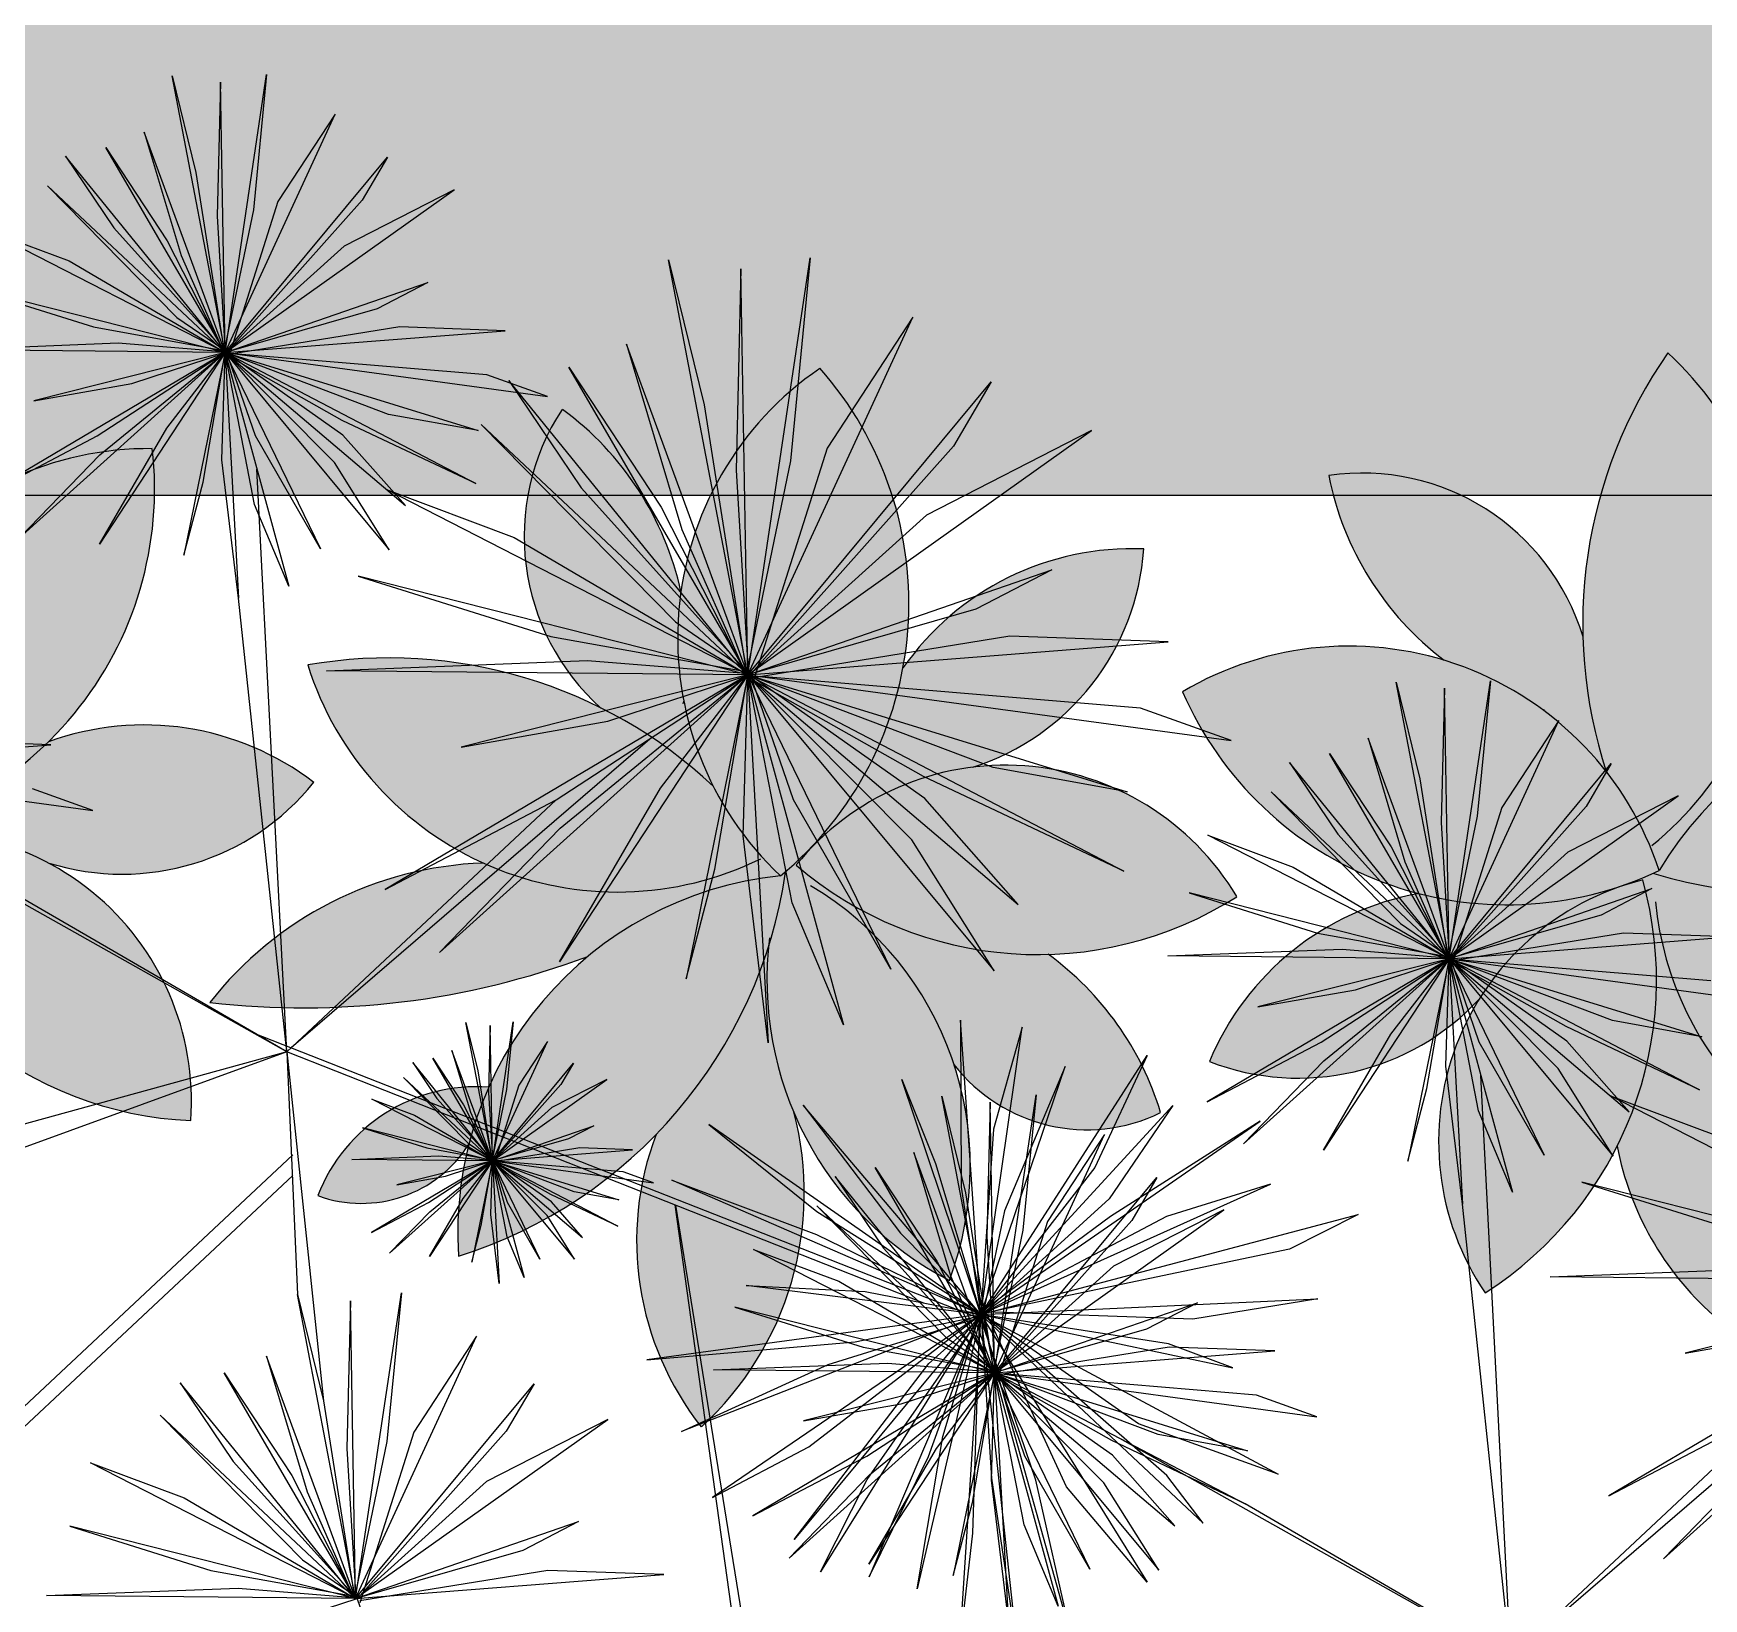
# Model space of a CAD drawing. Header units: inches. Extents: x 1559 to 2285, y -669 to 464.
# Drawn here: x 1829.88 to 1840.75, y 266.45 to 276.64 of the extents above; entities that cross this region are included whole.
import ezdxf

# ---------------------------------------------------------------- set-up
doc = ezdxf.new("R2010")
doc.units = ezdxf.units.IN
doc.header["$MEASUREMENT"] = 0

msp = doc.modelspace()

# ---------------------------------------------------------------- hatches: boundary and pattern name
at = {"true_color": 0x636466}
h = msp.add_hatch(dxfattribs=at)
h.set_pattern_fill('GRAVEL', color=251, scale=15)
h.set_pattern_definition([(228.012788, (-1644.2241, -1828.9148), (-120, -135), [2.01804, -199.78632]), (184.96974, (-1645.5741, -1830.4148), (180, 15), [3.46302, -342.83887]), (132.510447, (-1649.0241, -1830.7148), (150, -165), [2.44182, -241.74049]), (267.273689, (-1654.8741, -1834.4648), (15, 300), [3.15357, -312.20337]), (292.833654, (-1655.0241, -1837.6148), (-75, 180), [3.092325, -306.140597]), (357.273689, (-1653.8241, -1840.4648), (-300, 15), [3.15357, -312.20337]), (37.69424, (-1650.6741, -1840.6148), (-195, -150), [4.170435, -412.87273]), (72.255328, (-1647.3741, -1838.0648), (105, 330), [3.93732, -389.794822]), (121.429566, (-1646.1741, -1834.3148), (-120, 195), [3.16425, -313.261097]), (175.236358, (-1647.8241, -1831.6148), (165, -15), [3.61248, -177.01144]), (222.397438, (-1651.4241, -1831.3148), (-180, -165), [4.67172, -462.500625]), (138.814075, (-1640.0241, -1834.6148), (-105, 90), [1.594515, -157.85767]), (171.469234, (-1641.2241, -1833.5648), (195, -30), [3.033555, -300.32267]), (225, (-1644.224, -1833.115), (-2e-15, -15), [2.121315, -19.09189]), (203.19859, (-1645.2741, -1831.3148), (75, 30), [1.14237, -113.094227]), (291.80141, (-1646.324, -1831.7648), (-15, 45), [1.615545, -79.161927]), (30.963757, (-1645.724, -1833.2648), (45, 30), [2.623935, -84.840343]), (161.56505, (-1643.474, -1831.915), (30, -15), [1.897365, -45.5368]), (16.38954, (-1655.0241, -1831.7648), (150, 45), [2.658, -263.142677]), (70.346176, (-1652.4741, -1831.0148), (-60, -165), [2.229915, -220.761116]), (293.19859, (-1643.4741, -1828.9148), (-30, 75), [2.284725, -111.95187]), (343.61046, (-1642.5741, -1831.0148), (-150, 45), [2.658, -263.142677]), (339.443955, (-1655.0241, -1841.0648), (-75, 30), [2.5632, -125.596856]), (294.77514, (-1652.6241, -1841.9648), (-75, 165), [2.14767, -212.619646]), (66.80141, (-1643.3241, -1843.9148), (30, 75), [2.284725, -111.95187]), (17.354025, (-1642.4241, -1841.8148), (-195, -60), [2.514465, -248.931354]), (69.443955, (-1650.6741, -1843.9148), (-30, -75), [1.2816, -126.878456]), (101.30993, (-1644.224, -1843.9148), (-15, 60), [0.76485, -75.720443]), (165.96376, (-1644.374, -1843.1648), (45, -15), [3.092325, -58.75426]), (186.009006, (-1647.3741, -1842.4148), (150, 15), [2.86575, -283.708848]), (303.69007, (-1645.724, -1834.615), (-15, 30), [2.16333, -51.91994]), (353.157227, (-1644.5241, -1836.4148), (255, -30), [3.77691, -373.91344]), (60.945396, (-1640.7741, -1836.8648), (-60, -105), [1.54434, -152.89011]), (90, (-1640.024, -1835.515), (-15, 15), [0.9, -14.1]), (120.256437, (-1647.6741, -1841.9648), (60, -105), [2.08386, -206.3028]), (48.012788, (-1648.7241, -1840.1648), (120, 135), [4.03608, -197.76828]), (0, (-1646.024, -1837.165), (15, 15), [3.9, -11.1]), (325.304846, (-1642.1241, -1837.1648), (150, -105), [2.37171, -234.799115]), (254.054604, (-1640.1741, -1838.5148), (-15, -60), [2.18403, -107.01762]), (207.645975, (-1640.7741, -1840.6148), (-285, -150), [3.555975, -352.042113]), (175.426079, (-1643.9241, -1842.2648), (-195, 15), [3.761985, -372.4361])])
h.paths.add_polyline_path([(1814.363, 395.63), (1678.363, 395.63), (1678.363, 259.63), (1814.363, 259.63), (1814.363, 277.63), (1874.363, 277.63), (1874.363, 255.63), (1874.944, 255.63), (1874.944, 313.49), (1998.944, 313.49), (1998.944, 283.49), (2032.218, 283.49, -0.125718), (2052.363, 288.636), (2052.363, 249.63), (2058.363, 249.63), (2058.363, 255.63), (2106.363, 255.63), (2106.363, 277.63), (2102.363, 277.63), (2102.363, 268.587), (2102.363, 259.63), (2062.363, 259.63), (2062.363, 273.63), (2102.363, 273.63), (2102.363, 395.63)])
h.paths.add_polyline_path([(2188.954, 378.242), (2221.69, 378.242), (2221.69, 393.22), (2188.954, 393.22)], flags=9)
h.paths.add_polyline_path([(2156.248, 397.231), (2284.658, 397.231), (2284.658, 417.838), (2156.248, 417.838)], flags=9)
at = {"true_color": 0x000000}
h = msp.add_hatch(color=18, dxfattribs=at)
h.dxf.hatch_style = 1
h.paths.add_polyline_path([(1678.363, 395.63), (1814.363, 395.63), (2102.363, 395.63), (2102.363, 277.63), (2106.363, 277.63), (2106.363, 399.63), (1814.363, 399.63), (1674.363, 399.63), (1674.363, 259.63), (1674.363, 255.63), (1874.363, 255.63), (1874.363, 277.63), (1814.363, 277.63), (1814.363, 259.63), (1678.363, 259.63)])
h.paths.add_polyline_path([(1818.363, 273.63), (1870.363, 273.63), (1870.363, 259.63), (1818.363, 259.63)], flags=16)
h = msp.add_hatch(color=18, dxfattribs=at)
h.dxf.hatch_style = 1
h.paths.add_polyline_path([(2106.363, 277.63), (2058.363, 277.63), (2058.363, 255.63), (2106.363, 255.63)])
h.paths.add_polyline_path([(2102.363, 273.63), (2102.363, 259.63), (2062.363, 259.63), (2062.363, 273.63)], flags=16)
h.paths.add_polyline_path([(1814.363, 273.63), (1814.363, 255.63), (1874.363, 255.63), (1874.363, 277.63), (1818.363, 277.63), (1818.363, 273.63)])
h.paths.add_polyline_path([(1814.363, 273.63), (1814.363, 259.63), (1870.363, 259.63), (1870.363, 273.63)])
h = msp.add_hatch(color=18, dxfattribs=at)
h.dxf.hatch_style = 1
h.paths.add_polyline_path([(1874.363, 277.63), (1814.363, 277.63), (1814.363, 255.63), (1874.363, 255.63)])
h.paths.add_polyline_path([(1818.363, 273.63), (1870.363, 273.63), (1870.363, 259.63), (1818.363, 259.63)], flags=16)
at = {"true_color": 0x136734}
h = msp.add_hatch(color=116, dxfattribs=at)
h.dxf.hatch_style = 1
h.paths.add_polyline_path([(1823.753, 274.208, 0.221173), (1822.178, 272.979, -0.225985), (1821.379, 271.346, -0.019444), (1821.437, 271.191, -0.148431), (1822.441, 272.105, 0.119103)])
h.paths.add_polyline_path([(1821.493, 274.559, 0.235627), (1821.093, 271.835, -0.066909), (1821.379, 271.346, 0.461075)])
h.paths.add_polyline_path([(1819.286, 273.761, 0.183321), (1820.036, 272.559, -0.154343), (1821.093, 271.835, -0.072502), (1820.941, 272.711, 0.371194)])
h.paths.add_polyline_path([(1818.335, 272.354, 0.424352), (1821.437, 271.191, 0.019444), (1821.379, 271.346, 0.455475)])
h.paths.add_polyline_path([(1820.267, 270.356, -0.17311), (1821.189, 271.091, -0.145969), (1819.874, 271.041, 0.255984), (1818.509, 269.948, 0.307913)])
h.paths.add_polyline_path([(1821.33, 271.129, 0.521307), (1820.304, 268.442, 0.329874)])
h.paths.add_polyline_path([(1822.071, 269.65, 0.170874), (1823.359, 269.083, 0.306661), (1821.886, 271.067, -0.040666), (1821.396, 271.172, -0.008247), (1821.326, 271.142, -0.18769), (1821.163, 269.397, 0.163365), (1821.787, 268.298, 0.356371)])
h.paths.add_polyline_path([(1824.565, 272.044, 0.403241), (1821.437, 271.191, -0.004913), (1821.396, 271.172, 0.040666), (1821.886, 271.067, 0.244571)])
h.paths.add_polyline_path([(1823.304, 271.214, -0.116948), (1821.886, 271.067, -0.125544), (1822.793, 270.463, 0.278511), (1824.904, 270.143, 0.263173)])
h.paths.add_polyline_path([(1824.595, 273.041, 0.329183), (1823.486, 272.331, -0.041736), (1823.873, 272.291, 0.353816)])
h.paths.add_polyline_path([(1827.009, 272.555, 0.221173), (1825.031, 272.832, 0.119103), (1827.219, 271.667, -0.148431), (1828.545, 271.378, -0.019444), (1828.518, 271.541, -0.225985)])
h.paths.add_polyline_path([(1828.59, 271.382, -0.004913), (1828.545, 271.378, 0.148431), (1827.219, 271.667, 0.24042), (1825.409, 270.552, 0.288103)])
h.paths.add_polyline_path([(1827.734, 270.069, -0.125544), (1828.218, 271.045, -0.116948), (1826.917, 270.463, 0.263173), (1826.067, 268.737, 0.278511)])
h.paths.add_polyline_path([(1828.666, 271.39, -0.008247), (1828.59, 271.382, -0.040666), (1828.218, 271.045, 0.306661), (1827.935, 268.59, 0.170874), (1828.767, 269.726, 0.356371), (1829.688, 268.697, 0.163365), (1829.679, 269.96, -0.18769)])
h.paths.add_polyline_path([(1828.669, 271.378, 0.186272), (1829.679, 269.96, 0.135289), (1830.901, 269.564, 0.521307)])
h.paths.add_polyline_path([(1831.702, 271.765, 0.255984), (1829.974, 272.029, -0.146055), (1828.81, 271.412, -0.172974), (1829.976, 271.239, 0.307913)])
h.paths.add_polyline_path([(1830.65, 273.936, 0.479162), (1828.545, 271.378, 0.004913), (1828.59, 271.382, 0.418566)])
h.paths.add_polyline_path([(1829.123, 274.678, 0.371194), (1828.215, 272.942, -0.072502), (1828.521, 272.107, -0.154343), (1829.074, 273.263, 0.183321)])
h.paths.add_polyline_path([(1826.812, 274.266, 0.461075), (1828.518, 271.541, -0.066909), (1828.521, 272.107, 0.072502), (1828.215, 272.942, 0.160384)])
h.paths.add_polyline_path([(1826.201, 271.34, 0.329183), (1824.886, 271.4, 0.353816), (1825.885, 271.112, -0.041736)])
h.paths.add_polyline_path([(1834.3, 271.739, 0.235627), (1831.662, 272.528, 0.461075), (1834.622, 271.274, -0.066909)], flags=16)
h.paths.add_polyline_path([(1834.738, 271.156, -0.019444), (1834.622, 271.274, -0.225985), (1832.805, 271.239, 0.221173), (1831.025, 270.332, 0.119103), (1833.485, 270.632, -0.148431)], flags=16)
h.paths.add_polyline_path([(1834.773, 271.185, -0.004913), (1834.738, 271.156, 0.403241), (1832.643, 268.681, 0.288103)], flags=16)
h.paths.add_polyline_path([(1832.711, 269.413, -0.041736), (1832.84, 269.781, 0.329183), (1831.727, 269.075, 0.353816)], flags=17)
h.paths.add_polyline_path([(1834.824, 269.619, -0.125544), (1834.661, 270.696, -0.116948), (1833.928, 269.473, 0.263173), (1834.223, 267.571, 0.278511)])
h.paths.add_polyline_path([(1835.867, 269.93, 0.356371), (1837.212, 269.616, 0.163365), (1836.48, 270.646, -0.18769), (1834.829, 271.236, -0.008247), (1834.773, 271.185, -0.040666), (1834.661, 270.696, 0.306661), (1835.837, 268.523, 0.170874)], flags=17)
h.paths.add_polyline_path([(1834.839, 271.227, 0.186272), (1836.48, 270.646, 0.135289), (1837.708, 271.021, 0.521307)], flags=16)
h.paths.add_polyline_path([(1837.102, 273.284, 0.255984), (1835.535, 272.509, -0.146055), (1834.935, 271.336, -0.172974), (1835.989, 271.863, 0.307913)], flags=17)
h.paths.add_polyline_path([(1837.102, 273.284, -0.307913), (1835.989, 271.863, -0.296853), (1837.708, 271.021, -0.135289), (1836.48, 270.646, -0.163365), (1837.212, 269.616, -0.356371), (1835.867, 269.93, -0.170874), (1835.837, 268.523, -0.174402), (1834.824, 269.619, -0.278511), (1834.223, 267.571, -0.263173), (1833.928, 269.473, -0.124074), (1832.643, 268.681, -0.079077), (1832.711, 269.413, -0.353816), (1831.727, 269.075, -0.329183), (1832.84, 269.781, -0.115832), (1833.485, 270.632, -0.119103), (1831.025, 270.332, -0.221173), (1832.805, 271.239, -0.212906), (1831.662, 272.528, -0.160384), (1833.57, 272.248, -0.371194), (1833.318, 274.191, -0.183321), (1834.09, 273.003, -0.210482), (1834.994, 274.458, -0.231382), (1835.535, 272.509, -0.255984)])
h = msp.add_hatch(color=116, dxfattribs=at)
h.dxf.hatch_style = 1
h.paths.add_polyline_path([(1834.3, 271.739, 0.235627), (1831.662, 272.528, 0.461075), (1834.622, 271.274, -0.066909)])
h.paths.add_polyline_path([(1833.485, 270.632, -0.148431), (1834.738, 271.156, -0.019444), (1834.622, 271.274, -0.225985), (1832.805, 271.239, 0.221173), (1831.025, 270.332, 0.119103)])
h.paths.add_polyline_path([(1834.773, 271.185, -0.004913), (1834.738, 271.156, 0.403241), (1832.643, 268.681, 0.288103)])
h.paths.add_polyline_path([(1832.711, 269.413, -0.041736), (1832.84, 269.781, 0.329183), (1831.727, 269.075, 0.353816)])
h.paths.add_polyline_path([(1834.824, 269.619, -0.125544), (1834.661, 270.696, -0.116948), (1833.928, 269.473, 0.263173), (1834.223, 267.571, 0.278511)])
h.paths.add_polyline_path([(1835.867, 269.93, 0.356371), (1837.212, 269.616, 0.163365), (1836.48, 270.646, -0.18769), (1834.829, 271.236, -0.008247), (1834.773, 271.185, -0.040666), (1834.661, 270.696, 0.306661), (1835.837, 268.523, 0.170874)])
h.paths.add_polyline_path([(1834.839, 271.227, 0.329874), (1837.708, 271.021, 0.521307)])
h.paths.add_polyline_path([(1837.102, 273.284, 0.255984), (1835.535, 272.509, -0.146055), (1834.935, 271.336, -0.172974), (1835.989, 271.863, 0.307913)])
h.paths.add_polyline_path([(1837.355, 272.354, 0.424352), (1840.457, 271.191, 0.479162)])
h.paths.add_polyline_path([(1838.306, 273.761, 0.183321), (1839.056, 272.559, -0.154343), (1840.113, 271.835, -0.072502), (1839.961, 272.711, 0.371194)])
h.paths.add_polyline_path([(1840.513, 274.559, 0.235627), (1840.113, 271.835, -0.066909), (1840.399, 271.346, 0.461075)])
h.paths.add_polyline_path([(1842.773, 274.208, 0.221173), (1841.198, 272.979, -0.225985), (1840.399, 271.346, -0.019444), (1840.457, 271.191, -0.148431), (1841.461, 272.105, 0.119103)])
h.paths.add_polyline_path([(1843.585, 272.044, 0.403241), (1840.457, 271.191, -0.004913), (1840.416, 271.172, 0.288103)])
h.paths.add_polyline_path([(1843.615, 273.041, 0.329183), (1842.506, 272.331, -0.041736), (1842.893, 272.291, 0.353816)])
h.paths.add_polyline_path([(1842.324, 271.214, -0.116948), (1840.906, 271.067, -0.125544), (1841.813, 270.463, 0.278511), (1843.924, 270.143, 0.263173)])
h.paths.add_polyline_path([(1840.906, 271.067, -0.040666), (1840.416, 271.172, -0.008247), (1840.346, 271.142, -0.18769), (1840.183, 269.397, 0.163365), (1840.807, 268.298, 0.356371), (1841.091, 269.65, 0.170874), (1842.379, 269.083, 0.306661)])
h.paths.add_polyline_path([(1840.35, 271.129, 0.521307), (1839.324, 268.442, 0.329874)])
h.paths.add_polyline_path([(1840.209, 271.091, -0.145969), (1838.894, 271.041, 0.255984), (1837.529, 269.948, 0.307913), (1839.287, 270.356, -0.17311)])
h.paths.add_polyline_path([(1847.492, 271.739, 0.235627), (1844.854, 272.528, 0.461075), (1847.814, 271.274, -0.066909)])
h.paths.add_polyline_path([(1847.93, 271.156, -0.019444), (1847.814, 271.274, -0.225985), (1845.996, 271.239, 0.221173), (1844.217, 270.332, 0.119103), (1846.677, 270.632, -0.148431)])
h.paths.add_polyline_path([(1847.965, 271.185, -0.004913), (1847.93, 271.156, 0.403241), (1845.835, 268.681, 0.288103)])
h.paths.add_polyline_path([(1846.031, 269.781, 0.329183), (1844.919, 269.075, 0.353816), (1845.903, 269.413, -0.041736)])
h.paths.add_polyline_path([(1848.016, 269.619, -0.125544), (1847.853, 270.696, -0.116948), (1847.12, 269.473, 0.263173), (1847.415, 267.571, 0.278511)])
h.paths.add_polyline_path([(1849.672, 270.646, -0.18769), (1848.021, 271.236, -0.008247), (1847.965, 271.185, -0.040666), (1847.853, 270.696, 0.306661), (1849.029, 268.523, 0.170874), (1849.059, 269.93, 0.356371), (1850.404, 269.616, 0.163365)])
h.paths.add_polyline_path([(1848.031, 271.227, 0.329874), (1850.9, 271.021, 0.521307)])
h.paths.add_polyline_path([(1850.294, 273.284, 0.255984), (1848.727, 272.509, -0.146055), (1848.127, 271.336, -0.172974), (1849.181, 271.863, 0.307913)])
h.paths.add_polyline_path([(1848.186, 274.458, 0.479162), (1847.93, 271.156, 0.424352)])
h.paths.add_polyline_path([(1846.51, 274.191, 0.371194), (1846.762, 272.248, -0.072502), (1847.492, 271.739, -0.154343), (1847.282, 273.003, 0.183321)])
h.paths.add_polyline_path([(1850.547, 272.354, 0.424352), (1853.649, 271.191, 0.479162)])
h.paths.add_polyline_path([(1851.498, 273.761, 0.183321), (1852.248, 272.559, -0.154343), (1853.305, 271.835, -0.072502), (1853.153, 272.711, 0.371194)])
h.paths.add_polyline_path([(1853.705, 274.559, 0.235627), (1853.305, 271.835, -0.066909), (1853.591, 271.346, 0.461075)])
h.paths.add_polyline_path([(1855.965, 274.208, 0.221173), (1854.39, 272.979, -0.225985), (1853.591, 271.346, -0.019444), (1853.649, 271.191, -0.148431), (1854.653, 272.105, 0.119103)])
h.paths.add_polyline_path([(1856.777, 272.044, 0.403241), (1853.649, 271.191, -0.004913), (1853.608, 271.172, 0.288103)])
h.paths.add_polyline_path([(1854.098, 271.067, -0.040666), (1853.608, 271.172, -0.008247), (1853.538, 271.142, -0.18769), (1853.375, 269.397, 0.163365), (1853.999, 268.298, 0.356371), (1854.283, 269.65, 0.170874), (1855.571, 269.083, 0.306661)])
h.paths.add_polyline_path([(1853.542, 271.129, 0.521307), (1852.516, 268.442, 0.329874)])
h.paths.add_polyline_path([(1853.401, 271.091, -0.145969), (1852.086, 271.041, 0.255984), (1850.721, 269.948, 0.307913), (1852.479, 270.356, -0.17311)])
h.paths.add_polyline_path([(1855.516, 271.214, -0.116948), (1854.098, 271.067, -0.125544), (1855.005, 270.463, 0.278511), (1857.116, 270.143, 0.263173)])
h.paths.add_polyline_path([(1856.807, 273.041, 0.329183), (1855.698, 272.331, -0.041736), (1856.085, 272.291, 0.353816)])
h.paths.add_polyline_path([(1859.221, 272.555, 0.221173), (1857.243, 272.832, 0.119103), (1859.431, 271.667, -0.148431), (1860.757, 271.378, -0.019444), (1860.73, 271.541, -0.225985)], flags=16)
h.paths.add_polyline_path([(1859.024, 274.266, 0.461075), (1860.73, 271.541, -0.066909), (1860.733, 272.107, 0.235627)], flags=17)
h.paths.add_polyline_path([(1861.335, 274.678, 0.371194), (1860.427, 272.942, -0.072502), (1860.733, 272.107, -0.154343), (1861.286, 273.263, 0.183321)], flags=17)
h.paths.add_polyline_path([(1862.862, 273.936, 0.479162), (1860.757, 271.378, 0.424352)], flags=17)
h.paths.add_polyline_path([(1863.914, 271.765, 0.255984), (1862.186, 272.029, -0.146055), (1861.022, 271.412, -0.172974), (1862.188, 271.239, 0.307913)], flags=17)
h.paths.add_polyline_path([(1862.186, 272.029, -0.255984), (1863.914, 271.765, -0.307913), (1862.188, 271.239, -0.296853), (1863.113, 269.564, -0.135289), (1861.891, 269.96, -0.163365), (1861.9, 268.697, -0.356371), (1860.979, 269.726, -0.170874), (1860.147, 268.59, -0.174402), (1859.946, 270.069, -0.278511), (1858.279, 268.737, -0.263173), (1859.129, 270.463, -0.124074), (1857.621, 270.552, -0.079077), (1858.097, 271.112, -0.353816), (1857.098, 271.4, -0.329183), (1858.413, 271.34, -0.115832), (1859.431, 271.667, -0.119103), (1857.243, 272.832, -0.221173), (1859.221, 272.555, -0.212906), (1859.024, 274.266, -0.160384), (1860.427, 272.942, -0.371194), (1861.335, 274.678, -0.183321), (1861.286, 273.263, 0.154343), (1860.733, 272.107, 0.066909), (1860.73, 271.541, 0.019444), (1860.757, 271.378, 0.148431), (1859.431, 271.667, 0.24042), (1857.621, 270.552, 0.244571), (1860.43, 271.045, 0.306661), (1860.147, 268.59, 0.170874), (1860.979, 269.726, 0.356371), (1861.9, 268.697, 0.163365), (1861.891, 269.96, -0.186272), (1860.881, 271.378, -0.020704), (1861.022, 271.412, 0.146055)])

# ---------------------------------------------------------------- linework, layer by layer
at = {"color": 14, "true_color": 0xa30000}
for p, q in [((1830.78, 276.361), (1830.934, 275.732)), ((1831.124, 274.561), (1830.78, 276.361)), ((1831.094, 276.321), (1831.073, 275.448)), ((1831.124, 274.561), (1831.094, 276.321)), ((1831.124, 274.561), (1831.394, 276.37)), ((1831.394, 276.37), (1831.308, 275.489)), ((1831.124, 274.561), (1831.839, 276.112)), ((1831.839, 276.112), (1831.468, 275.545)), ((1830.597, 275.995), (1830.837, 275.192)), ((1831.124, 274.561), (1830.597, 275.995)), ((1830.347, 275.896), (1830.747, 275.289)), ((1831.124, 274.561), (1830.347, 275.896)), ((1830.086, 275.838), (1830.4, 275.372)), ((1831.124, 274.561), (1830.086, 275.838)), ((1831.124, 274.561), (1832.18, 275.832)), ((1832.18, 275.832), (1832.016, 275.552)), ((1830.934, 275.732), (1831.117, 274.567)), ((1829.967, 275.646), (1830.809, 274.79)), ((1831.124, 274.561), (1829.967, 275.646)), ((1831.124, 274.561), (1832.615, 275.62)), ((1831.468, 275.545), (1831.148, 274.536)), ((1832.016, 275.552), (1831.15, 274.58)), ((1832.615, 275.62), (1831.898, 275.254)), ((1831.073, 275.448), (1831.123, 274.597)), ((1831.308, 275.489), (1831.114, 274.556)), ((1829.555, 275.364), (1830.109, 275.157)), ((1831.124, 274.561), (1829.555, 275.364)), ((1830.4, 275.372), (1831.118, 274.575)), ((1830.747, 275.289), (1831.106, 274.583)), ((1831.898, 275.254), (1831.133, 274.564)), ((1830.109, 275.157), (1831.124, 274.561)), ((1830.837, 275.192), (1831.115, 274.561)), ((1834.01, 275.164), (1834.242, 274.221)), ((1834.526, 272.465), (1834.01, 275.164)), ((1834.526, 272.465), (1834.932, 275.178)), ((1834.932, 275.178), (1834.803, 273.857)), ((1831.124, 274.561), (1832.443, 275.017)), ((1832.443, 275.017), (1832.113, 274.845)), ((1834.481, 275.105), (1834.45, 273.795)), ((1834.526, 272.465), (1834.481, 275.105)), ((1829.432, 274.989), (1830.268, 274.728)), ((1831.124, 274.561), (1829.432, 274.989)), ((1830.809, 274.79), (1831.11, 274.585)), ((1832.113, 274.845), (1831.133, 274.564)), ((1834.526, 272.465), (1835.6, 274.791)), ((1835.6, 274.791), (1835.043, 273.94)), ((1830.268, 274.728), (1831.114, 274.575)), ((1831.124, 274.561), (1832.947, 274.703)), ((1832.26, 274.728), (1831.148, 274.548)), ((1832.947, 274.703), (1832.26, 274.728)), ((1829.295, 274.579), (1830.428, 274.624)), ((1831.124, 274.561), (1829.295, 274.579)), ((1830.428, 274.624), (1831.113, 274.567)), ((1831.321, 274.019), (1831.133, 274.564)), ((1833.736, 274.615), (1834.096, 273.41)), ((1834.526, 272.465), (1833.736, 274.615)), ((1831.124, 274.561), (1829.55, 273.629)), ((1831.124, 274.561), (1829.786, 273.356)), ((1831.124, 274.561), (1829.879, 274.247)), ((1830.292, 274.019), (1831.124, 274.561)), ((1831.124, 274.561), (1830.306, 273.315)), ((1830.309, 273.896), (1831.124, 274.561)), ((1830.516, 274.36), (1831.133, 274.562)), ((1830.745, 274.069), (1831.124, 274.561)), ((1831.124, 274.561), (1830.855, 273.243)), ((1830.98, 273.717), (1831.124, 274.561)), ((1831.103, 273.862), (1831.124, 274.561)), ((1832.188, 274.158), (1831.124, 274.561)), ((1831.835, 273.846), (1831.124, 274.561)), ((1831.315, 273.572), (1831.124, 274.561)), ((1831.124, 274.561), (1832.192, 273.277)), ((1831.124, 274.561), (1832.77, 274.053)), ((1831.124, 274.561), (1831.538, 273.042)), ((1831.124, 274.561), (1832.755, 273.708)), ((1831.124, 274.561), (1832.297, 273.565)), ((1831.124, 274.561), (1831.211, 272.964)), ((1831.124, 274.561), (1831.744, 273.283)), ((1831.124, 274.561), (1833.221, 274.275)), ((1831.891, 274.024), (1831.135, 274.558)), ((1831.886, 274.119), (1831.141, 274.54)), ((1832.827, 274.416), (1831.18, 274.553)), ((1833.361, 274.467), (1833.961, 273.556)), ((1834.526, 272.465), (1833.361, 274.467)), ((1829.879, 274.247), (1830.516, 274.36)), ((1833.221, 274.275), (1832.827, 274.416)), ((1832.97, 274.38), (1833.441, 273.68)), ((1834.526, 272.465), (1832.97, 274.38)), ((1834.526, 272.465), (1836.11, 274.37)), ((1836.11, 274.37), (1835.864, 273.951)), ((1832.77, 274.053), (1832.188, 274.158)), ((1834.242, 274.221), (1834.516, 272.474)), ((1830.306, 273.315), (1830.745, 274.069)), ((1832.755, 273.708), (1831.886, 274.119)), ((1832.297, 273.565), (1831.891, 274.024)), ((1832.791, 274.092), (1834.054, 272.808)), ((1834.526, 272.465), (1832.791, 274.092)), ((1834.526, 272.465), (1836.763, 274.053)), ((1836.763, 274.053), (1835.688, 273.504)), ((1829.55, 273.629), (1830.292, 274.019)), ((1831.744, 273.283), (1831.321, 274.019)), ((1835.043, 273.94), (1834.563, 272.427)), ((1835.864, 273.951), (1834.565, 272.493)), ((1829.786, 273.356), (1830.309, 273.896)), ((1831.211, 272.964), (1831.103, 273.862)), ((1831.526, 270.011), (1831.331, 273.802)), ((1832.192, 273.277), (1831.835, 273.846)), ((1834.803, 273.857), (1834.512, 272.456)), ((1830.855, 273.243), (1830.98, 273.717)), ((1834.45, 273.795), (1834.525, 272.519)), ((1832.174, 273.669), (1833.004, 273.358)), ((1834.526, 272.465), (1832.174, 273.669)), ((1833.441, 273.68), (1834.518, 272.486)), ((1831.538, 273.042), (1831.315, 273.572)), ((1833.961, 273.556), (1834.499, 272.497)), ((1835.688, 273.504), (1834.54, 272.469)), ((1834.096, 273.41), (1834.514, 272.465)), ((1833.004, 273.358), (1834.526, 272.465)), ((1831.989, 273.106), (1833.243, 272.714)), ((1834.526, 272.465), (1831.989, 273.106)), ((1834.526, 272.465), (1836.505, 273.148)), ((1836.505, 273.148), (1836.01, 272.891)), ((1831.526, 270.011), (1831.211, 272.964)), ((1836.01, 272.891), (1834.54, 272.469)), ((1834.054, 272.808), (1834.505, 272.5)), ((1836.231, 272.715), (1834.563, 272.445)), ((1837.261, 272.678), (1836.231, 272.715)), ((1833.243, 272.714), (1834.512, 272.486)), ((1834.526, 272.465), (1837.261, 272.678)), ((1831.783, 272.491), (1833.482, 272.558)), ((1833.482, 272.558), (1834.51, 272.474)), ((1834.526, 272.465), (1831.783, 272.491)), ((1834.526, 272.465), (1832.165, 271.067)), ((1834.526, 272.465), (1832.519, 270.657)), ((1834.526, 272.465), (1832.66, 271.994)), ((1833.278, 271.651), (1834.526, 272.465)), ((1834.526, 272.465), (1833.3, 270.596)), ((1833.304, 271.467), (1834.526, 272.465)), ((1833.614, 272.162), (1834.541, 272.466)), ((1833.958, 271.727), (1834.526, 272.465)), ((1834.526, 272.465), (1834.124, 270.487)), ((1834.31, 271.199), (1834.526, 272.465)), ((1834.495, 271.417), (1834.526, 272.465)), ((1836.122, 271.861), (1834.526, 272.465)), ((1835.594, 271.391), (1834.526, 272.465)), ((1834.814, 270.981), (1834.526, 272.465)), ((1834.526, 272.465), (1836.129, 270.539)), ((1834.526, 272.465), (1836.995, 271.703)), ((1834.526, 272.465), (1835.148, 270.186)), ((1834.526, 272.465), (1836.973, 271.186)), ((1834.526, 272.465), (1836.286, 270.97)), ((1834.526, 272.465), (1834.658, 270.069)), ((1834.526, 272.465), (1835.456, 270.548)), ((1834.526, 272.465), (1837.672, 272.036)), ((1834.822, 271.651), (1834.54, 272.469)), ((1835.678, 271.66), (1834.543, 272.459)), ((1835.669, 271.802), (1834.552, 272.434)), ((1837.082, 272.247), (1834.611, 272.453)), ((1838.745, 272.416), (1838.899, 271.788)), ((1839.089, 270.617), (1838.745, 272.416)), ((1839.089, 270.617), (1839.359, 272.426)), ((1839.359, 272.426), (1839.273, 271.545)), ((1839.059, 272.377), (1839.038, 271.504)), ((1839.089, 270.617), (1839.059, 272.377)), ((1837.672, 272.036), (1837.082, 272.247)), ((1832.66, 271.994), (1833.614, 272.162)), ((1839.089, 270.617), (1839.804, 272.168)), ((1839.804, 272.168), (1839.433, 271.601)), ((1828.167, 271.867), (1829.99, 272.009)), ((1829.99, 272.009), (1829.303, 272.034)), ((1833.902, 272.058), (1831.553, 270.037)), ((1838.562, 272.051), (1838.802, 271.247)), ((1839.089, 270.617), (1838.562, 272.051)), ((1828.167, 271.867), (1830.264, 271.581)), ((1836.995, 271.703), (1836.122, 271.861)), ((1838.051, 271.894), (1838.365, 271.428)), ((1839.089, 270.617), (1838.051, 271.894)), ((1838.312, 271.952), (1838.712, 271.344)), ((1839.089, 270.617), (1838.312, 271.952)), ((1839.089, 270.617), (1840.145, 271.887)), ((1840.145, 271.887), (1839.981, 271.608)), ((1836.973, 271.186), (1835.669, 271.802)), ((1838.899, 271.788), (1839.082, 270.623)), ((1830.264, 271.581), (1829.87, 271.722)), ((1833.278, 271.651), (1831.526, 270.011)), ((1832.165, 271.067), (1833.278, 271.651)), ((1833.3, 270.596), (1833.958, 271.727)), ((1835.456, 270.548), (1834.822, 271.651)), ((1836.286, 270.97), (1835.678, 271.66)), ((1837.932, 271.702), (1838.774, 270.846)), ((1839.089, 270.617), (1837.932, 271.702)), ((1839.089, 270.617), (1840.58, 271.676)), ((1840.58, 271.676), (1839.863, 271.31)), ((1839.273, 271.545), (1839.079, 270.611)), ((1839.433, 271.601), (1839.113, 270.592)), ((1839.981, 271.608), (1839.115, 270.636)), ((1831.526, 270.011), (1828.982, 271.441)), ((1832.519, 270.657), (1833.304, 271.467)), ((1834.658, 270.069), (1834.495, 271.417)), ((1837.52, 271.42), (1838.074, 271.213)), ((1839.089, 270.617), (1837.52, 271.42)), ((1838.365, 271.428), (1839.083, 270.631)), ((1839.038, 271.504), (1839.088, 270.653)), ((1836.129, 270.539), (1835.594, 271.391)), ((1838.712, 271.344), (1839.071, 270.639)), ((1839.863, 271.31), (1839.098, 270.62)), ((1834.124, 270.487), (1834.31, 271.199)), ((1838.074, 271.213), (1839.089, 270.617)), ((1838.802, 271.247), (1839.08, 270.617)), ((1831.526, 270.011), (1829.798, 271.014)), ((1835.148, 270.186), (1834.814, 270.981)), ((1837.397, 271.045), (1838.233, 270.783)), ((1839.089, 270.617), (1837.397, 271.045)), ((1839.089, 270.617), (1840.408, 271.073)), ((1840.408, 271.073), (1840.078, 270.901)), ((1840.078, 270.901), (1839.098, 270.62)), ((1838.233, 270.783), (1839.079, 270.631)), ((1838.774, 270.846), (1839.075, 270.641)), ((1839.089, 270.617), (1840.912, 270.759)), ((1840.225, 270.784), (1839.113, 270.604)), ((1840.912, 270.759), (1840.225, 270.784)), ((1837.26, 270.635), (1838.393, 270.68)), ((1838.393, 270.68), (1839.078, 270.623)), ((1839.089, 270.617), (1837.26, 270.635)), ((1839.089, 270.617), (1837.515, 269.685)), ((1839.089, 270.617), (1837.751, 269.412)), ((1839.089, 270.617), (1837.844, 270.303)), ((1838.257, 270.075), (1839.089, 270.617)), ((1839.089, 270.617), (1838.271, 269.371)), ((1838.274, 269.952), (1839.089, 270.617)), ((1838.481, 270.415), (1839.098, 270.618)), ((1838.71, 270.125), (1839.089, 270.617)), ((1839.089, 270.617), (1838.82, 269.299)), ((1838.945, 269.773), (1839.089, 270.617)), ((1839.068, 269.918), (1839.089, 270.617)), ((1840.153, 270.214), (1839.089, 270.617)), ((1839.8, 269.902), (1839.089, 270.617)), ((1839.28, 269.628), (1839.089, 270.617)), ((1839.089, 270.617), (1840.157, 269.333)), ((1839.089, 270.617), (1840.735, 270.109)), ((1839.089, 270.617), (1839.503, 269.098)), ((1839.089, 270.617), (1840.72, 269.764)), ((1839.089, 270.617), (1840.262, 269.621)), ((1839.089, 270.617), (1839.176, 269.02)), ((1839.089, 270.617), (1839.709, 269.339)), ((1839.089, 270.617), (1841.186, 270.331)), ((1839.286, 270.075), (1839.098, 270.62)), ((1839.856, 270.08), (1839.1, 270.613)), ((1839.851, 270.175), (1839.106, 270.596)), ((1840.792, 270.472), (1839.145, 270.609)), ((1837.844, 270.303), (1838.481, 270.415)), ((1835.91, 270.216), (1835.914, 269.13)), ((1836.043, 268.301), (1835.91, 270.216)), ((1836.006, 268.287), (1831.309, 270.133)), ((1832.691, 270.202), (1832.768, 269.888)), ((1832.863, 269.302), (1832.691, 270.202)), ((1832.848, 270.183), (1832.838, 269.746)), ((1832.863, 269.302), (1832.848, 270.183)), ((1832.863, 269.302), (1832.998, 270.207)), ((1832.998, 270.207), (1832.956, 269.767)), ((1836.043, 268.301), (1836.311, 270.171)), ((1836.311, 270.171), (1836.124, 269.507)), ((1838.271, 269.371), (1838.71, 270.125)), ((1840.72, 269.764), (1839.851, 270.175)), ((1840.735, 270.109), (1840.153, 270.214)), ((1831.526, 270.011), (1828.635, 268.959)), ((1831.526, 270.011), (1829.128, 269.352)), ((1831.526, 270.011), (1831.764, 267.741)), ((1831.526, 270.011), (1831.595, 268.433)), ((1835.672, 268.376), (1831.526, 270.011)), ((1832.6, 270.019), (1832.72, 269.618)), ((1832.863, 269.302), (1832.6, 270.019)), ((1832.863, 269.302), (1833.221, 270.078)), ((1833.221, 270.078), (1833.035, 269.794)), ((1837.515, 269.685), (1838.257, 270.075)), ((1839.709, 269.339), (1839.286, 270.075)), ((1840.262, 269.621), (1839.856, 270.08)), ((1832.345, 269.941), (1832.501, 269.708)), ((1832.863, 269.302), (1832.345, 269.941)), ((1832.475, 269.97), (1832.675, 269.666)), ((1832.863, 269.302), (1832.475, 269.97)), ((1832.863, 269.302), (1833.391, 269.938)), ((1833.391, 269.938), (1833.309, 269.798)), ((1836.043, 268.301), (1837.125, 269.988)), ((1836.043, 268.301), (1836.591, 269.915)), ((1836.591, 269.915), (1836.197, 268.976)), ((1837.125, 269.988), (1836.784, 269.259)), ((1837.751, 269.412), (1838.274, 269.952)), ((1839.176, 269.02), (1839.068, 269.918)), ((1840.157, 269.333), (1839.8, 269.902)), ((1832.285, 269.845), (1832.706, 269.417)), ((1832.863, 269.302), (1832.285, 269.845)), ((1832.768, 269.888), (1832.86, 269.306)), ((1832.863, 269.302), (1833.609, 269.832)), ((1833.309, 269.798), (1832.876, 269.312)), ((1833.035, 269.794), (1832.876, 269.29)), ((1833.609, 269.832), (1833.25, 269.649)), ((1835.528, 269.831), (1835.746, 269.285)), ((1836.043, 268.301), (1835.528, 269.831)), ((1839.491, 266.067), (1839.296, 269.858)), ((1832.079, 269.704), (1832.356, 269.6)), ((1832.863, 269.302), (1832.079, 269.704)), ((1832.501, 269.708), (1832.861, 269.309)), ((1832.838, 269.746), (1832.863, 269.32)), ((1832.956, 269.767), (1832.859, 269.3)), ((1835.788, 269.722), (1835.942, 269.094)), ((1836.132, 267.923), (1835.788, 269.722)), ((1836.102, 269.683), (1836.081, 268.81)), ((1836.132, 267.923), (1836.102, 269.683)), ((1836.132, 267.923), (1836.402, 269.732)), ((1836.402, 269.732), (1836.316, 268.851)), ((1838.82, 269.299), (1838.945, 269.773)), ((1840.139, 269.725), (1840.969, 269.414)), ((1842.491, 268.52), (1840.139, 269.725)), ((1832.356, 269.6), (1832.863, 269.302)), ((1832.675, 269.666), (1832.854, 269.313)), ((1832.72, 269.618), (1832.859, 269.302)), ((1833.25, 269.649), (1832.868, 269.304)), ((1834.885, 269.663), (1835.519, 268.831)), ((1836.043, 268.301), (1834.885, 269.663)), ((1836.043, 268.301), (1837.292, 269.662)), ((1837.292, 269.662), (1836.878, 269.054)), ((1839.503, 269.098), (1839.28, 269.628)), ((1832.018, 269.516), (1832.436, 269.386)), ((1832.863, 269.302), (1832.018, 269.516)), ((1832.863, 269.302), (1833.523, 269.53)), ((1833.523, 269.53), (1833.358, 269.445)), ((1834.271, 269.538), (1834.974, 268.972)), ((1836.043, 268.301), (1834.271, 269.538)), ((1836.043, 268.301), (1837.859, 269.559)), ((1836.124, 269.507), (1836.043, 268.301)), ((1836.132, 267.923), (1836.847, 269.474)), ((1836.847, 269.474), (1836.476, 268.906)), ((1837.859, 269.559), (1836.885, 268.94)), ((1832.436, 269.386), (1832.859, 269.309)), ((1832.706, 269.417), (1832.856, 269.314)), ((1832.863, 269.302), (1833.775, 269.373)), ((1833.358, 269.445), (1832.868, 269.304)), ((1833.432, 269.386), (1832.875, 269.296)), ((1833.775, 269.373), (1833.432, 269.386)), ((1835.605, 269.356), (1835.845, 268.553)), ((1836.132, 267.923), (1835.605, 269.356)), ((1831.564, 269.34), (1828.491, 266.464)), ((1831.949, 269.311), (1832.515, 269.334)), ((1832.863, 269.302), (1831.949, 269.311)), ((1832.863, 269.302), (1832.076, 268.836)), ((1832.863, 269.302), (1832.194, 268.7)), ((1832.863, 269.302), (1832.241, 269.146)), ((1832.447, 269.031), (1832.863, 269.302)), ((1832.863, 269.302), (1832.455, 268.68)), ((1832.456, 268.97), (1832.863, 269.302)), ((1832.515, 269.334), (1832.858, 269.306)), ((1832.559, 269.202), (1832.868, 269.303)), ((1832.674, 269.056), (1832.863, 269.302)), ((1832.863, 269.302), (1832.729, 268.643)), ((1832.791, 268.88), (1832.863, 269.302)), ((1832.853, 268.953), (1832.863, 269.302)), ((1833.395, 269.101), (1832.863, 269.302)), ((1833.219, 268.945), (1832.863, 269.302)), ((1832.959, 268.808), (1832.863, 269.302)), ((1832.863, 269.302), (1833.398, 268.661)), ((1832.863, 269.302), (1833.686, 269.048)), ((1832.863, 269.302), (1833.071, 268.543)), ((1832.863, 269.302), (1833.679, 268.876)), ((1832.863, 269.302), (1833.45, 268.804)), ((1832.863, 269.302), (1832.907, 268.504)), ((1832.863, 269.302), (1833.173, 268.663)), ((1832.863, 269.302), (1833.912, 269.159)), ((1832.962, 269.031), (1832.868, 269.304)), ((1833.247, 269.034), (1832.869, 269.301)), ((1833.244, 269.082), (1832.872, 269.292)), ((1833.715, 269.23), (1832.891, 269.299)), ((1835.355, 269.258), (1835.755, 268.65)), ((1836.132, 267.923), (1835.355, 269.258)), ((1835.746, 269.285), (1836.043, 268.301)), ((1836.784, 269.259), (1836.043, 268.301)), ((1831.564, 269.206), (1828.428, 266.277)), ((1832.241, 269.146), (1832.559, 269.202)), ((1833.912, 269.159), (1833.715, 269.23)), ((1834.031, 269.177), (1834.972, 268.823)), ((1836.043, 268.301), (1834.031, 269.177)), ((1835.094, 269.2), (1835.408, 268.733)), ((1836.132, 267.923), (1835.094, 269.2)), ((1835.914, 269.13), (1836.043, 268.301)), ((1836.043, 268.301), (1837.928, 269.15)), ((1836.132, 267.923), (1837.188, 269.193)), ((1837.188, 269.193), (1837.024, 268.913)), ((1837.928, 269.15), (1837.25, 268.939)), ((1839.954, 269.162), (1841.208, 268.77)), ((1842.491, 268.52), (1839.954, 269.162)), ((1832.076, 268.836), (1832.447, 269.031)), ((1832.455, 268.68), (1832.674, 269.056)), ((1833.173, 268.663), (1832.962, 269.031)), ((1833.679, 268.876), (1833.244, 269.082)), ((1833.45, 268.804), (1833.247, 269.034)), ((1833.686, 269.048), (1833.395, 269.101)), ((1835.942, 269.094), (1836.125, 267.929)), ((1836.878, 269.054), (1836.056, 268.307)), ((1839.491, 266.067), (1839.176, 269.02)), ((1832.194, 268.7), (1832.456, 268.97)), ((1832.907, 268.504), (1832.853, 268.953)), ((1833.398, 268.661), (1833.219, 268.945)), ((1834.451, 266.164), (1834.053, 269.015)), ((1834.594, 265.692), (1834.057, 269.013)), ((1834.974, 268.972), (1836.043, 268.301)), ((1834.975, 269.008), (1835.817, 268.152)), ((1836.132, 267.923), (1834.975, 269.008)), ((1836.043, 268.301), (1838.498, 268.953)), ((1837.25, 268.939), (1836.043, 268.301)), ((1836.197, 268.976), (1836.054, 268.299)), ((1836.885, 268.94), (1836.06, 268.328)), ((1836.132, 267.923), (1837.623, 268.982)), ((1837.024, 268.913), (1836.158, 267.941)), ((1837.623, 268.982), (1836.906, 268.616)), ((1838.498, 268.953), (1838.05, 268.727)), ((1832.729, 268.643), (1832.791, 268.88)), ((1833.071, 268.543), (1832.959, 268.808)), ((1834.972, 268.823), (1836.043, 268.301)), ((1835.519, 268.831), (1836.043, 268.301)), ((1836.081, 268.81), (1836.131, 267.959)), ((1836.316, 268.851), (1836.122, 267.917)), ((1836.476, 268.906), (1836.156, 267.898)), ((1834.563, 268.725), (1835.117, 268.519)), ((1836.132, 267.923), (1834.563, 268.725)), ((1835.408, 268.733), (1836.126, 267.937)), ((1838.05, 268.727), (1836.109, 268.319)), ((1835.755, 268.65), (1836.114, 267.945)), ((1836.906, 268.616), (1836.141, 267.926)), ((1839.748, 268.547), (1841.447, 268.614)), ((1834.515, 268.49), (1835.289, 268.451)), ((1836.043, 268.301), (1834.515, 268.49)), ((1835.117, 268.519), (1836.132, 267.923)), ((1835.845, 268.553), (1836.123, 267.923)), ((1842.491, 268.52), (1839.748, 268.547)), ((1842.491, 268.52), (1840.13, 267.122)), ((1842.491, 268.52), (1840.484, 266.712)), ((1842.491, 268.52), (1840.625, 268.05)), ((1831.595, 268.433), (1831.764, 267.741)), ((1831.973, 266.453), (1831.595, 268.433)), ((1831.94, 268.39), (1831.917, 267.429)), ((1831.973, 266.453), (1831.94, 268.39)), ((1831.973, 266.453), (1832.271, 268.443)), ((1832.271, 268.443), (1832.176, 267.475)), ((1835.289, 268.451), (1836.055, 268.302)), ((1836.043, 268.301), (1838.235, 268.403)), ((1836.132, 267.923), (1837.451, 268.378)), ((1837.451, 268.378), (1837.121, 268.207)), ((1838.235, 268.403), (1837.422, 268.271)), ((1836.043, 268.301), (1833.868, 268.008)), ((1836.043, 268.301), (1834.093, 267.541)), ((1836.043, 268.301), (1834.295, 267.112)), ((1834.44, 268.35), (1835.276, 268.089)), ((1836.132, 267.923), (1834.44, 268.35)), ((1836.043, 268.301), (1834.827, 266.837)), ((1834.923, 267.441), (1836.043, 268.301)), ((1836.043, 268.301), (1834.998, 266.627)), ((1835.049, 267.976), (1836.034, 268.283)), ((1835.224, 268.123), (1836.031, 268.292)), ((1835.302, 267.228), (1836.039, 268.284)), ((1836.043, 268.301), (1835.316, 266.596)), ((1836.043, 268.301), (1835.628, 266.516)), ((1835.702, 267.379), (1836.025, 268.272)), ((1835.703, 267.982), (1836.03, 268.271)), ((1835.795, 267.508), (1836.033, 268.3)), ((1836.043, 268.301), (1835.901, 266.107)), ((1835.991, 266.879), (1836.036, 268.292)), ((1836.401, 267.223), (1836.031, 268.306)), ((1836.043, 268.301), (1836.269, 266.201)), ((1836.043, 268.301), (1837.976, 267.262)), ((1836.043, 268.301), (1837.125, 266.56)), ((1836.043, 268.301), (1836.634, 266.187)), ((1836.043, 268.301), (1837.489, 266.945)), ((1836.043, 268.301), (1837.682, 267.955)), ((1837.068, 267.591), (1836.054, 268.299)), ((1837.263, 268.11), (1836.054, 268.299)), ((1836.599, 267.181), (1836.069, 268.335)), ((1837.422, 268.271), (1836.07, 268.32)), ((1837.253, 267.254), (1836.077, 268.283)), ((1831.973, 266.453), (1832.76, 268.16)), ((1832.76, 268.16), (1832.352, 267.536)), ((1835.817, 268.152), (1836.118, 267.946)), ((1836.114, 267.238), (1836.048, 268.258)), ((1837.121, 268.207), (1836.141, 267.926)), ((1840.625, 268.05), (1841.579, 268.218)), ((1833.868, 268.008), (1835.224, 268.123)), ((1835.276, 268.089), (1836.122, 267.937)), ((1836.132, 267.923), (1837.955, 268.065)), ((1837.268, 268.09), (1836.156, 267.91)), ((1837.682, 267.955), (1837.263, 268.11)), ((1837.955, 268.065), (1837.268, 268.09)), ((1841.867, 268.114), (1839.518, 266.093)), ((1831.393, 268.03), (1831.658, 267.147)), ((1831.973, 266.453), (1831.393, 268.03)), ((1834.093, 267.541), (1835.049, 267.976)), ((1834.303, 267.941), (1835.436, 267.985)), ((1836.132, 267.923), (1834.303, 267.941)), ((1834.827, 266.837), (1835.703, 267.982)), ((1835.436, 267.985), (1836.121, 267.929)), ((1830.832, 267.858), (1831.177, 267.345)), ((1831.973, 266.453), (1830.832, 267.858)), ((1831.118, 267.922), (1831.558, 267.254)), ((1831.973, 266.453), (1831.118, 267.922)), ((1831.973, 266.453), (1833.135, 267.851)), ((1833.135, 267.851), (1832.954, 267.543)), ((1836.132, 267.923), (1834.558, 266.991)), ((1836.132, 267.923), (1834.794, 266.717)), ((1836.132, 267.923), (1834.887, 267.609)), ((1835.3, 267.38), (1836.132, 267.923)), ((1836.132, 267.923), (1835.314, 266.677)), ((1835.317, 267.258), (1836.132, 267.923)), ((1835.524, 267.721), (1836.141, 267.923)), ((1835.753, 267.431), (1836.132, 267.923)), ((1836.132, 267.923), (1835.863, 266.604)), ((1835.988, 267.079), (1836.132, 267.923)), ((1836.111, 267.224), (1836.132, 267.923)), ((1837.196, 267.52), (1836.132, 267.923)), ((1836.843, 267.207), (1836.132, 267.923)), ((1836.323, 266.934), (1836.132, 267.923)), ((1836.132, 267.923), (1837.2, 266.639)), ((1836.132, 267.923), (1837.778, 267.415)), ((1836.132, 267.923), (1836.546, 266.404)), ((1836.132, 267.923), (1837.763, 267.07)), ((1836.132, 267.923), (1837.305, 266.926)), ((1836.132, 267.923), (1836.219, 266.325)), ((1836.132, 267.923), (1836.752, 266.645)), ((1836.132, 267.923), (1838.229, 267.637)), ((1836.329, 267.38), (1836.141, 267.926)), ((1836.899, 267.386), (1836.143, 267.919)), ((1836.894, 267.481), (1836.149, 267.902)), ((1837.835, 267.777), (1836.188, 267.915)), ((1831.764, 267.741), (1831.966, 266.46)), ((1834.887, 267.609), (1835.524, 267.721)), ((1838.229, 267.637), (1837.835, 267.777)), ((1830.701, 267.647), (1831.627, 266.705)), ((1831.973, 266.453), (1830.701, 267.647)), ((1831.973, 266.453), (1833.614, 267.618)), ((1833.614, 267.618), (1832.825, 267.216)), ((1841.244, 267.707), (1839.491, 266.067)), ((1840.13, 267.122), (1841.244, 267.707)), ((1832.352, 267.536), (1832, 266.426)), ((1832.954, 267.543), (1832.002, 266.474)), ((1835.628, 266.516), (1835.795, 267.508)), ((1837.976, 267.262), (1837.068, 267.591)), ((1837.778, 267.415), (1837.196, 267.52)), ((1840.484, 266.712), (1841.269, 267.523)), ((1831.917, 267.429), (1831.972, 266.493)), ((1832.176, 267.475), (1831.963, 266.447)), ((1834.295, 267.112), (1834.923, 267.441)), ((1835.314, 266.677), (1835.753, 267.431)), ((1837.763, 267.07), (1836.894, 267.481)), ((1839.491, 266.067), (1836.947, 267.496)), ((1830.248, 267.336), (1830.857, 267.109)), ((1831.973, 266.453), (1830.248, 267.336)), ((1831.177, 267.345), (1831.967, 266.469)), ((1834.558, 266.991), (1835.3, 267.38)), ((1835.316, 266.596), (1835.702, 267.379)), ((1836.752, 266.645), (1836.329, 267.38)), ((1837.305, 266.926), (1836.899, 267.386)), ((1831.558, 267.254), (1831.954, 266.477)), ((1832.825, 267.216), (1831.983, 266.457)), ((1834.794, 266.717), (1835.317, 267.258)), ((1834.998, 266.627), (1835.302, 267.228)), ((1836.219, 266.325), (1836.111, 267.224)), ((1836.269, 266.201), (1836.114, 267.238)), ((1836.634, 266.187), (1836.401, 267.223)), ((1837.125, 266.56), (1836.599, 267.181)), ((1837.2, 266.639), (1836.843, 267.207)), ((1837.489, 266.945), (1837.253, 267.254)), ((1830.857, 267.109), (1831.973, 266.453)), ((1831.658, 267.147), (1831.964, 266.453)), ((1835.863, 266.604), (1835.988, 267.079)), ((1839.491, 266.067), (1837.763, 267.07)), ((1831.973, 266.453), (1833.424, 266.954)), ((1833.424, 266.954), (1833.061, 266.766)), ((1830.113, 266.924), (1831.032, 266.636)), ((1831.973, 266.453), (1830.113, 266.924)), ((1835.901, 266.107), (1835.991, 266.879)), ((1836.546, 266.404), (1836.323, 266.934)), ((1833.061, 266.766), (1831.983, 266.457)), ((1831.032, 266.636), (1831.963, 266.469)), ((1831.627, 266.705), (1831.958, 266.479)), ((1833.224, 266.637), (1832, 266.439)), ((1833.979, 266.61), (1833.224, 266.637)), ((1829.961, 266.473), (1831.208, 266.522)), ((1831.208, 266.522), (1831.961, 266.46)), ((1831.973, 266.453), (1833.979, 266.61)), ((1831.973, 266.453), (1829.961, 266.473)), ((1831.304, 266.232), (1831.984, 266.454)), ((1832.19, 265.857), (1831.983, 266.457))]:
    msp.add_line(p, q, dxfattribs=at)
msp.add_line((1870.363, 273.63), (1818.363, 273.63))
at = {"color": 100}
for centre, radius, start, end in [((1836.194, 272.704), 2.125, 124.3555, 226.7634), ((1833.271, 272.931), 2.303, 309.5713, 41.5475), ((1843.043, 272.795), 3.084, 145.1195, 198.1538), ((1839.084, 273.001), 2.114, 308.8344, 47.4666), ((1834.572, 273.366), 1.502, 146.6678, 228.1262), ((1832.139, 272.58), 1.997, 12.2461, 53.7988), ((1830.626, 271.811), 2.125, 89.3555, 191.7634), ((1828.362, 273.673), 2.303, 274.5713, 6.5475), ((1838.524, 272.275), 1.502, 16.8738, 98.3322), ((1840.265, 274.149), 1.997, 191.2012, 232.7539), ((1837.026, 271.466), 1.819, 87.5933, 145.0272), ((1835.502, 273.391), 1.604, 287.6956, 356.1528), ((1838.438, 270.526), 2.125, 18.2366, 120.6445), ((1832.191, 269.49), 3.084, 46.8462, 99.8805), ((1833.677, 273.165), 2.114, 197.5334, 296.1656), ((1832.15, 272.591), 1.981, 350.8119, 351.361), ((1839.468, 273.271), 2.303, 203.4525, 295.4287), ((1842.464, 269.994), 2.337, 61.3341, 149.1793), ((1840.25, 274.143), 1.981, 253.639, 254.1881), ((1830.597, 270.319), 1.819, 52.5933, 110.0272), ((1841.306, 274.13), 3.089, 253.3479, 317.532), ((1836.202, 270.122), 1.754, 30.8277, 140.9611), ((1830.453, 272.771), 1.604, 252.6956, 321.1528), ((1829.151, 269.691), 1.754, 355.8277, 105.9611), ((1831.01, 271.978), 2.417, 194.3816, 267.4072), ((1832.89, 268.872), 2.369, 92.0768, 141.9628), ((1836.413, 273.061), 2.417, 229.3816, 302.4072), ((1834.975, 268.831), 2.337, 95.8207, 183.6659), ((1831.715, 271.628), 3.089, 287.468, 351.6521), ((1833.854, 269.269), 2.119, 339.3808, 59.3478), ((1840.775, 269.428), 1.754, 104.0389, 214.1723), ((1838.022, 270.479), 2.417, 302.5928, 15.6184), ((1839.209, 269.249), 1.819, 99.9728, 157.4067), ((1842.541, 271.195), 2.119, 185.6522, 265.6192), ((1836.854, 270.478), 2.204, 172.8222, 242.5237), ((1831.634, 275.574), 5.277, 263.3656, 290.5341), ((1835.312, 269.041), 1.985, 16.8367, 53.9493), ((1838.108, 271.444), 1.604, 248.8472, 317.3044), ((1836.732, 270.596), 1.092, 217.6234, 296.0819), ((1832.761, 268.675), 1.109, 85.9314, 158.8142), ((1832.828, 269.093), 2.065, 312.5016, 14.754), ((1835.757, 268.782), 1.955, 159.3032, 218.2808), ((1832.011, 269.852), 0.827, 249.9488, 327.8872), ((1842.131, 269.777), 1.985, 191.0507, 228.1633)]:
    msp.add_arc(centre, radius, start, end, dxfattribs=at)

doc.saveas('drawing.dxf')
